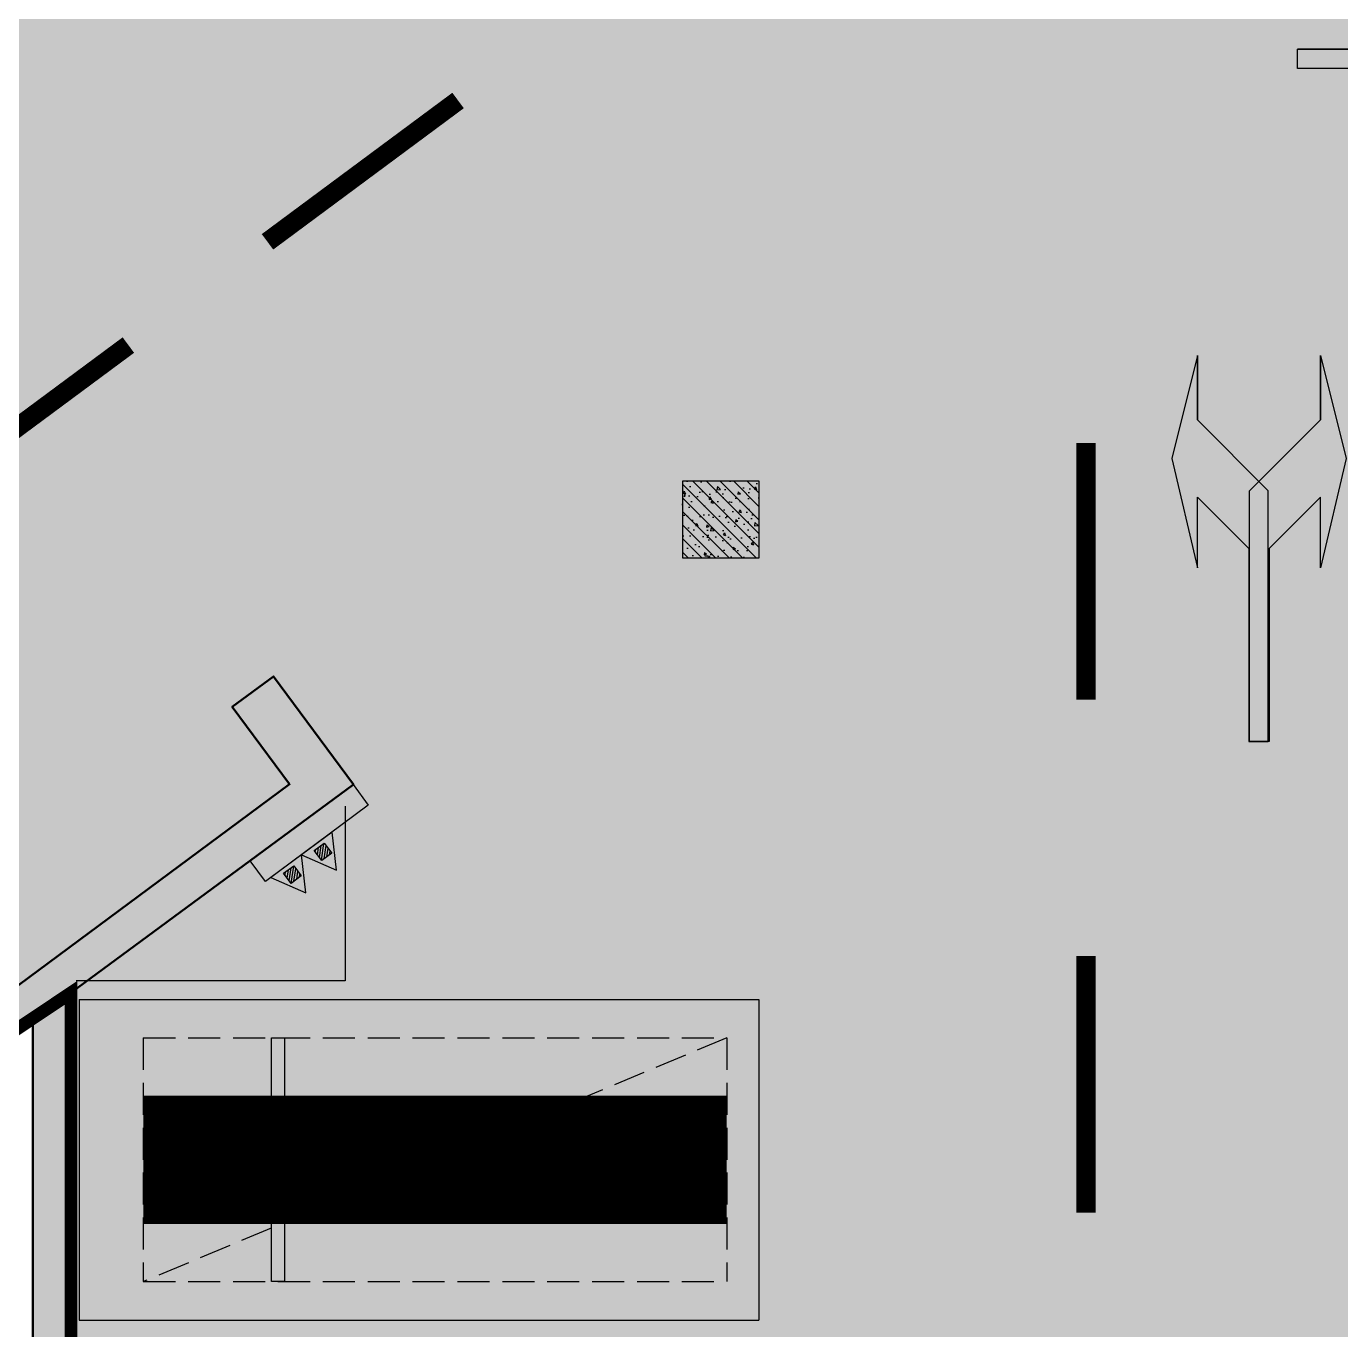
# Model space of a CAD drawing. Extents: x -1338203 to 1886333, y -530034 to 1031844.
# Drawn here: x 543008 to 553258, y 250974 to 261137 of the extents above; entities that cross this region are included whole.
import ezdxf

# ---------------------------------------------------------------- set-up
doc = ezdxf.new("R2010")
doc.units = 0
doc.header["$LTSCALE"] = 1000
doc.header["$MEASUREMENT"] = 0
doc.linetypes.add('A-001-平面B2$0$__DASH', pattern=[0.35, 0.25, -0.1])
for name, color, linetype in [('p-a-regular', 5, 'Continuous'), ('S001地下一墙柱$0$S001地下一墙柱$0$0S-CC-LINE', 52, 'Continuous'), ('S001地下一墙柱$0$S001地下一墙柱$0$0S-CW-HATCH', 251, 'Continuous'), ('S001地下一墙柱$0$S001地下一墙柱$0$0S-CW-HATCH-UP', 251, 'Continuous'), ('中心线', 42, 'Continuous'), ('地面指向箭头', 7, 'Continuous'), ('坡道线', 7, 'Continuous'), ('负一层消火栓$0$0P-ACC-FH', 7, 'Continuous'), ('负一层消火栓$0$0P-DIM-FH', 3, 'Continuous'), ('负一层消火栓$0$0P-EQUIP-FH', 7, 'Continuous')]:
    doc.layers.add(name, color=color, linetype=linetype)
doc.layers.add('p-h-walkable', color=7, linetype='Continuous', lineweight=70, true_color=0xf0f0f0)
doc.layers.add('S001地下一墙柱$0$S001地下一墙柱$0$0S-CW-LINE', color=7, linetype='Continuous', lineweight=50)

# ---------------------------------------------------------------- blocks, each defined once
blk = doc.blocks.new('负一层消火栓$0$$TwtSys$00000546')
h = blk.add_hatch()
h.set_pattern_fill('ANSI31', color=256, scale=200, style=0)
h.set_pattern_definition([(45, (-38543.802, -6670.83), (-17.67767, 17.67767), [])])
h.paths.add_polyline_path([(-65, 174), (65, 174), (65, 44), (-65, 44)])
for points in [[(0, 344), (-198, 0), (198, 0)], [(-65, 174), (65, 174), (65, 44), (-65, 44)]]:
    blk.add_lwpolyline(points, close=True)
blk = doc.blocks.new('负一层消火栓')
at = {"layer": '负一层消火栓$0$0P-ACC-FH'}
blk.add_lwpolyline([(-221493, -52421), (-221612, -52260), (-220809, -51665), (-220690, -51826)], close=True, dxfattribs=at)
at = {"layer": '负一层消火栓$0$0P-DIM-FH'}
for p, q in [((-220870, -51834), (-220870, -53194)), ((-220870, -53194), (-222969, -53194))]:
    blk.add_line(p, q, dxfattribs=at)
at = {"layer": '负一层消火栓$0$0P-EQUIP-FH', "xscale": 0.75, "yscale": 0.75, "zscale": 0.75, "rotation": 216.5553650904332}
for p in [(-221092, -52124, 800), (-221331, -52301, 800)]:
    blk.add_blockref('负一层消火栓$0$$TwtSys$00000546', p, dxfattribs=at)
blk = doc.blocks.new('左转或右转')
at = {"layer": '地面指向箭头'}
blk.add_hatch(color=251, dxfattribs=at).paths.add_polyline_path([(3221046, 2451667), (3221247, 2450864), (3221247, 2451366), (3221799, 2451918), (3221799, 2453874), (3221648, 2453874), (3221648, 2452369), (3221247, 2451968), (3221247, 2452519)])
at = {"layer": '地面指向箭头', "color": 251}
blk.add_lwpolyline([(3221247, 2450864), (3221046, 2451667), (3221247, 2452519), (3221247, 2451968), (3221648, 2452369), (3221648, 2453874), (3221799, 2453874), (3221799, 2451918), (3221247, 2451366), (3221247, 2450864), (3221247, 2451366)], dxfattribs=at)
blk = doc.blocks.new('直行')
at = {"layer": '地面指向箭头'}
blk.add_hatch(color=251, dxfattribs=at).paths.add_polyline_path([(-29241, 4059962), (-29466, 4058762), (-29316, 4058762), (-29316, 4056961), (-29166, 4056961), (-29166, 4058762), (-29016, 4058762)])
at = {"layer": '地面指向箭头', "color": 251}
blk.add_lwpolyline([(-29316, 4058762), (-29316, 4056961), (-29316, 4058762), (-29316, 4058762), (-29466, 4058762), (-29241, 4059962), (-29016, 4058762), (-29166, 4058762), (-29166, 4056961), (-29316, 4056961), (-29316, 4056961)], dxfattribs=at)
blk = doc.blocks.new('A$C9cb663f1')
at = {"layer": '中心线', "color": 251, "const_width": 150}
for points in [[(138626, -103874), (138626, -105874)], [(138626, -107874), (138626, -109874)]]:
    blk.add_lwpolyline(points, dxfattribs=at)
at = {"layer": '坡道线', "color": 251, "const_width": 150}
for points in [[(133729, -101203), (132243, -102305)], [(131158, -103110), (127800, -105599)]]:
    blk.add_lwpolyline(points, dxfattribs=at)
at = {"layer": '地面指向箭头', "color": 251, "rotation": 270}
blk.add_blockref('直行', (-3916686, -130120), dxfattribs=at)
at = {"layer": '地面指向箭头', "color": 251, "linetype": 'Continuous', "xscale": -1, "rotation": 180}
blk.add_blockref('左转或右转', (-3081752, 2347672), dxfattribs=at)
at = {"layer": '地面指向箭头', "color": 251, "linetype": 'Continuous', "rotation": 180}
blk.add_blockref('左转或右转', (3361701, 2347672), dxfattribs=at)

msp = doc.modelspace()

# ---------------------------------------------------------------- hatches: boundary and pattern name
at = {"layer": 'p-h-walkable', "ltscale": 0.002}
h = msp.add_hatch(color=256, dxfattribs=at)
h.dxf.hatch_style = 1
h.paths.add_polyline_path([(514490.7, 277949.1), (514490.7, 273889.1), (520955.8, 273889.1), (534087.5, 256178.4), (538435.4, 250314.4), (543356.6, 253600.3), (543356.6, 247019.1), (549661, 247019.3), (549661, 243449.1), (545126, 243199.1), (545126, 237619.1), (557691, 237619.1), (557441, 242359.1), (578076.6, 242257.5), (578076.6, 244575.6), (585736.6, 244575.6), (585666.6, 241345.6), (590066.6, 241095.6), (590066.6, 238825.6), (593136.6, 238825.6), (593136.6, 241295.6), (598286.6, 241295.6), (598286.6, 244325.6), (613616.6, 244572.5), (613616.6, 241342.5), (618501.6, 241295.6), (618501.6, 238825.6), (621086.6, 238825.6), (621086.6, 241095.6), (626401.6, 241345.6), (626236.6, 244325.6), (640276.6, 244575.6), (640276.6, 286691), (623126.6, 286349.1), (623426.6, 293689.1), (616446.6, 293689.1), (616746.6, 286599.1), (595256.5, 286349.2), (595676.6, 293689.1), (588396.6, 293689.1), (588796.6, 286599.1), (572877.6, 286649.1), (571931.6, 275549.1), (564290.7, 275549.1), (564290.7, 277949.1), (551215.7, 278199.1), (551215.7, 287479.1), (544765.7, 287479.1), (544765.7, 278199.1), (518515.7, 278199.1), (518515.7, 287479.1), (512315.7, 287479.1), (512315.7, 278199.1)])
at = {"layer": 'S001地下一墙柱$0$S001地下一墙柱$0$0S-CW-HATCH'}
h = msp.add_hatch(color=256, dxfattribs=at)
h.dxf.hatch_style = 1
h.paths.add_polyline_path([(548724.5, 256991.2), (548724.5, 257591.2), (548124.5, 257591.2), (548124.5, 256991.2)])
at = {"layer": 'S001地下一墙柱$0$S001地下一墙柱$0$0S-CW-HATCH', "ltscale": 0.002}
h = msp.add_hatch(color=256, dxfattribs=at)
h.dxf.hatch_style = 1
h.paths.add_polyline_path([(527134.5, 241935.3), (527315.7, 241691), (543059.1, 253374.5), (543056.6, 246719.1), (543356.6, 246719.1), (543356.6, 253600.3), (545561, 255224.4), (544935.7, 256067.8), (544614.4, 255829.6), (545061.1, 255227.1)])
at = {"layer": 'S001地下一墙柱$0$S001地下一墙柱$0$0S-CW-HATCH-UP'}
h = msp.add_hatch(dxfattribs=at)
h.set_pattern_fill('钢筋混凝土', color=256, scale=30, angle=-90)
h.set_pattern_definition([(315, (557676.19, 224680.43), (53.03301, 53.03301), []), (320, (557676.2, 224680.43), (-18.8256, -215.1781), [22.5, -247.5]), (265, (557676.2, 224680.43), (225.6576, 41.6254), [18, -198]), (10.4514, (557674.62, 224662.5), (206.8319, -173.5528), [19.122, -210.3426]), (316.1842, (557736.2, 224680.43), (-49.6557, -320.1723), [33.75, -371.25]), (6.6356, (557732.06, 224653.75), (292.2354, -280.3988), [28.683, -315.514]), (261.1842, (557736.2, 224680.43), (292.2356, -280.3986), [27, -297]), (291, (557721.2, 224650.43), (-120.7857, -179.0721), [22.5, -247.5]), (236, (557721.2, 224650.43), (217.545, -72.9946), [18, -198]), (341.4514, (557711.13, 224635.5), (96.7591, -252.0668), [19.122, -210.3426]), (307.5, (557676.19, 224680.43), (99.86816, -3.64796), [0, -195.6, 0, -201, 0, -198.75]), (277.5, (557676.19, 224680.43), (118.3235, -78.92086), [0, -114.6, 0, -191.1, 0, -75.75]), (237.5, (557676.19, 224747.33), (-6.76646, -160.14673), [0, -75, 0, -234, 0, -310.5]), (227.5, (557676.2, 224777.33), (30.0315, -174.95585), [0, -97.5, 0, -155.4, 0, -220.5])])
h.paths.add_polyline_path([(548724.5, 256991.2), (548724.5, 257591.2), (548124.5, 257591.2), (548124.5, 256991.2)])
at = {"layer": 'S001地下一墙柱$0$S001地下一墙柱$0$0S-CW-HATCH-UP', "ltscale": 0.002}
h = msp.add_hatch(dxfattribs=at)
h.set_pattern_fill('钢筋混凝土', color=256, scale=30)
h.set_pattern_definition([(45, (-8e-05, 0.0003), (-53.033009, 53.033009), []), (50, (-8e-05, 0.0003), (215.178055, -18.82564), [22.5, -247.5]), (355, (-8e-05, 0.0003), (-41.6254, 225.65764), [18, -198]), (100.4514, (17.93, -1.57), (173.552815, 206.83186), [19.12206, -210.34263]), (46.1842, (-8e-05, 60), (320.17231, -49.6557), [33.75, -371.25]), (96.6356, (26.68, 55.86), (280.39881, 292.23536), [28.68309, -315.5139]), (351.1842, (-8e-05, 60), (280.39858, 292.23558), [27, -297]), (21, (30, 45), (179.072116, -120.785667), [22.5, -247.5]), (326, (30, 45), (72.9946, 217.54501), [18, -198]), (71.4514, (44.92, 34.93), (252.06679, 96.75915), [19.12206, -210.34263]), (37.5, (-8e-05, 0.0003), (3.647957, 99.868156), [0, -195.6, 0, -201, 0, -198.75]), (7.5, (-8e-05, 0.0003), (78.920861, 118.323514), [0, -114.6, 0, -191.1, 0, -75.75]), (327.5, (-66.9, 0.0003), (160.146731, -6.766462), [0, -75, 0, -234, 0, -310.5]), (317.5, (-96.9, 0.0003), (174.95585, 30.031495), [0, -97.5, 0, -155.4, 0, -220.5])])
h.paths.add_polyline_path([(527134.5, 241935.3), (527315.7, 241691), (543059.1, 253374.5), (543056.6, 246719.1), (543356.6, 246719.1), (543356.6, 253600.3), (545561, 255224.4), (544935.7, 256067.8), (544614.4, 255829.6), (545061.1, 255227.1)])

# ---------------------------------------------------------------- linework, layer by layer
for p, q in [((543420.7, 253549.1), (548720.7, 253549.1)), ((543420.7, 253549.1), (543420.7, 251049.1)), ((548720.7, 253549.1), (548720.7, 251049.1)), ((543420.7, 251049.1), (548720.7, 251049.1))]:
    msp.add_line(p, q)
at = {"linetype": 'A-001-平面B2$0$__DASH'}
for p, q in [((543920.7, 253249.1), (543920.7, 251349.1)), ((543920.7, 253249.1), (548470.7, 253249.1)), ((548470.7, 253249.1), (548470.7, 251349.1)), ((543920.7, 251349.1), (548470.7, 251349.1))]:
    msp.add_line(p, q, dxfattribs=at)
msp.add_lwpolyline([(548470.7, 253249.1), (543920.7, 251349.1)], dxfattribs=at)
msp.add_lwpolyline([(544920.7, 251349.1), (544920.7, 253249.1), (545020.7, 253249.1), (545020.7, 251349.1)], close=True)
at = {"layer": 'p-a-regular', "ltscale": 0.002, "const_width": 1000}
msp.add_lwpolyline([(543920.7, 252299.1), (548470.7, 252299.1)], dxfattribs=at)
at = {"layer": 'p-h-walkable', "ltscale": 0.002, "const_width": 100}
msp.add_lwpolyline([(512315.7, 287479.1), (512315.7, 278199.1), (514490.7, 277949.1), (514490.7, 273889.1), (520955.8, 273889.1), (534087.5, 256178.4), (538435.4, 250314.4), (543356.6, 253600.3), (543356.6, 247019.1), (549661, 247019.3), (549661, 243449.1), (545126, 243199.1), (545126, 237619.1), (557691, 237619.1), (557441, 242359.1), (578076.6, 242257.5)], dxfattribs=at)
at = {"layer": 'S001地下一墙柱$0$S001地下一墙柱$0$0S-CC-LINE'}
msp.add_lwpolyline([(548724.5, 256991.2), (548724.5, 257591.2), (548124.5, 257591.2), (548124.5, 256991.2)], close=True, dxfattribs=at)
at = {"layer": 'S001地下一墙柱$0$S001地下一墙柱$0$0S-CW-LINE', "ltscale": 0.002}
msp.add_lwpolyline([(527134.5, 241935.3), (527315.7, 241691), (543059.1, 253374.5), (543056.6, 246719.1), (543356.6, 246719.1), (543356.6, 253600.3), (545561, 255224.4), (544935.7, 256067.8), (544614.4, 255829.6), (545061.1, 255227.1), (527134.5, 241935.3)], dxfattribs=at)

# ---------------------------------------------------------------- block references
at = {"ltscale": 0.002}
for name, p in [('负一层消火栓', (766365.4, 306889.1)), ('A$C9cb663f1', (412646.2, 361761.3))]:
    msp.add_blockref(name, p, dxfattribs=at)

doc.saveas('drawing.dxf')
